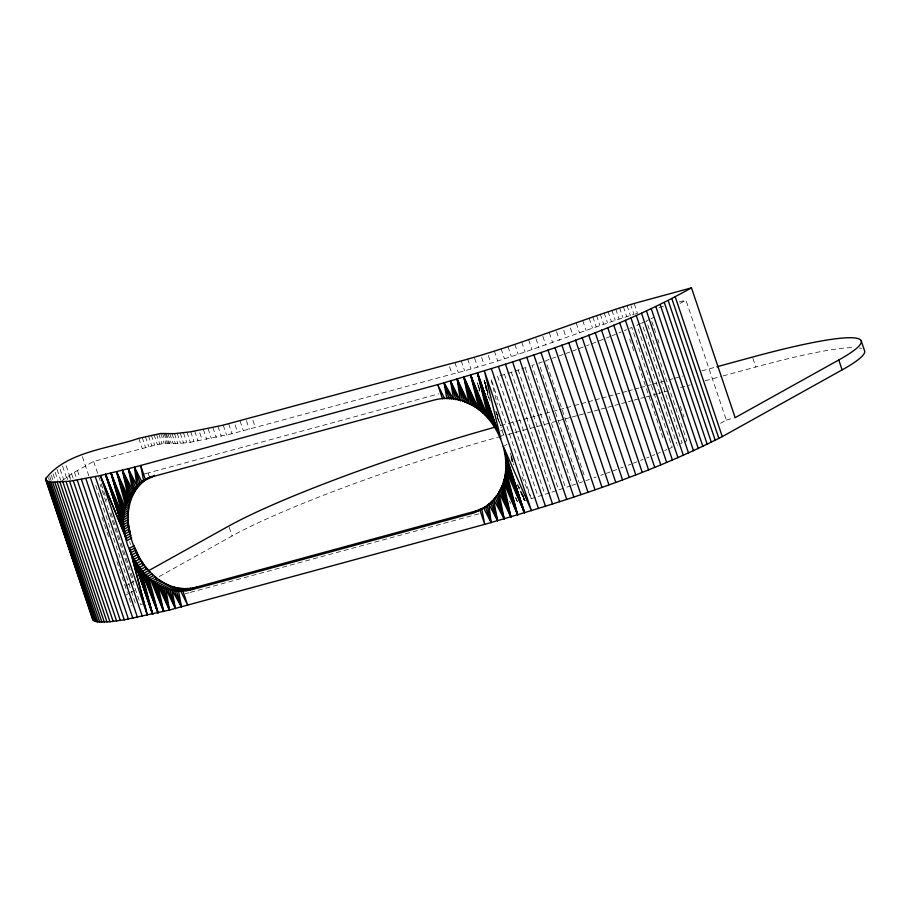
<?xml version="1.0" encoding="UTF-8"?>
<svg xmlns="http://www.w3.org/2000/svg" width="910" height="910" viewBox="0 0 910 910"><rect width="100%" height="100%" fill="white"/><g stroke="black" fill="none" stroke-linecap="round" stroke-linejoin="round"><path stroke-width="0.68" stroke-dasharray="4.55 3.41" d="M148.387 475.475L148.592 472.847L438.791 393.848M61.755 480.935L71.628 473.837L93.65 461.427L157.35 444.546L165.847 443.215L177.825 443.568L190.315 442.283L232.005 433.74L452.031 374.135C514.036 358.438 573.095 333.56 633.963 314.348L631.051 305.669M125.898 585.847L129.379 583.913M130.54 583.264L134.009 581.331L110.883 512.626M125.864 595.117L129.573 593.058M130.801 592.365L134.509 590.306M159.216 576.542L232.107 535.956A212.587 22.227 -18.6 0 1 503.856 435.594L500.944 426.915M680.157 303.405L685.947 300.175L726.305 420.079L720.515 423.309M500.489 431.022L502.855 429.702M501.205 436.038L503.571 434.718M504.527 445.763L506.904 444.444M650.9 318.796L654.074 317.272M649.785 319.319L646.441 320.889L686.8 440.793L683.296 442.397M645.281 321.423L641.778 323.027L682.125 442.931L677.256 445.115M640.56 323.573L636.909 325.211L676.801 443.773M629.731 328.339L631.836 327.429L672.194 447.345L667.986 449.153M624.408 330.614L626.581 329.693M664.755 450.518L666.939 449.597M618.902 332.923L621.143 331.991M658.135 453.294L660.376 452.361M612.089 335.733L615.547 334.323M652.436 455.637L654.745 454.693M606.231 338.088L609.78 336.666M646.589 458.003L648.955 457.048M599.03 340.954L603.865 339.043M640.594 460.38L643.006 459.425M591.636 343.832L596.585 341.91M633.223 463.258L636.932 461.814M586.597 345.766L589.111 344.799M628.207 465.192L630.721 464.225M578.919 348.666L584.049 346.733M620.563 468.093L623.122 467.126M572.424 351.089L576.326 349.633M612.771 470.993L616.673 469.537M565.827 353.501L569.785 352.056M606.185 473.416L610.132 471.96M559.161 355.912L563.165 354.468M600.85 475.338L603.512 474.372M552.427 358.312L555.794 357.118M593.9 477.818L596.152 477.022M549.037 359.507L545.647 360.701L585.096 477.909M586.006 480.605L589.396 479.411M542.235 361.884L538.834 363.067L578.726 481.617M579.181 482.971L582.593 481.788M534.261 364.626L531.975 365.411L571.878 483.961M572.333 485.314L575.757 484.143M521.68 368.857L527.402 366.946M571.184 485.701L565.463 487.623L525.115 367.72M514.81 371.121L520.531 369.244M563.176 488.386L558.592 489.91L518.234 370.006M507.951 373.35L513.661 371.496M556.306 490.661L551.722 492.151L511.374 372.247M499.977 375.898L506.813 373.726M549.447 492.89L544.874 494.358L504.527 374.454M542.61 495.085L538.06 496.53L497.713 376.626L493.641 377.889M535.353 497.372L524.558 500.716L517.437 485.269M635.135 314.03L637.466 313.381L634.122 303.462M659.011 307.512L664.402 306.044M679.213 302.018L685.947 300.175M500.523 425.675L529.279 417.849M530.644 417.474L536.126 415.984M537.491 415.608L551.187 411.877M552.563 411.513L558.035 410.012M559.411 409.648L564.883 408.158M566.259 407.782L573.107 405.917M574.472 405.541L579.954 404.051M581.319 403.676L586.791 402.186M588.167 401.81L593.639 400.32M595.015 399.945L600.486 398.455M601.863 398.091L607.334 396.601M608.71 396.225L614.182 394.735M615.558 394.36L621.029 392.87M622.406 392.494L626.512 391.38M627.877 391.004L633.36 389.514M634.725 389.139L638.831 388.024M640.208 387.649L645.679 386.159M647.056 385.783L651.162 384.668M652.527 384.293L667.587 380.187M668.964 379.823L673.07 378.697M674.435 378.333L682.659 376.092M701.826 370.87L715.522 367.139M507.962 434.468L513.445 432.978M514.81 432.603L535.353 427.017M536.729 426.642L557.261 421.046M558.638 420.682L564.109 419.191M565.485 418.816L570.957 417.326M572.333 416.951L577.804 415.46M579.181 415.085L586.029 413.22M587.394 412.844L592.876 411.354M594.241 410.979L599.724 409.489M601.089 409.125L606.572 407.623M607.937 407.259L613.408 405.769M614.785 405.394L620.256 403.903M621.632 403.528L627.104 402.038M628.48 401.663L632.587 400.548M633.952 400.173L639.434 398.682M640.799 398.307L644.906 397.192M646.282 396.817L651.753 395.327M653.13 394.951L657.236 393.837M658.601 393.461L662.707 392.346M664.084 391.971L668.19 390.856M680.521 387.501L690.098 384.885M705.17 380.789L721.596 376.308M722.972 375.944L755.835 366.992A212.587 22.227 -18.6 0 1 854.081 347.631M726.305 420.079L735.155 417.667M190.315 592.376L479.138 513.752M143.769 474.144L148.592 472.847L150.025 477.09M185.333 593.73L188.95 592.751M143.996 603.728L140.515 604.445L100.168 484.541M509.486 501.137L510.715 503.503M515.401 497.668L517.278 501.467M521.953 476.817L531.281 498.646L490.934 378.742L497.338 404.37M517.597 484.075L524.558 500.716L519.485 487.498M515.833 497.747L517.392 501.49M488.693 398.205L484.211 380.812L485.667 384.702L484.211 380.812L487.225 394.565M496.303 412.23L498.316 417.462M486.725 387.421L484.211 380.812L490.103 401.162M495.802 411.195L497.315 415.165M495.904 411.968L497.85 417.167M485.656 384.748L484.211 380.812L487.987 392.767M497.19 416.245L498.623 420.181M499.112 421.501L500.546 425.436L496.905 416.712M521.749 492.833L524.558 500.716L522.977 495.302M487.032 388.786L484.211 380.812L488.17 392.574M752.911 358.312L755.835 366.992M651.81 321.492L653.619 326.883M654.074 328.226L655.883 333.617M657.702 339.009L659.056 343.047M680.373 406.372L684.002 417.144M627.013 305.476L630.357 315.383M623.316 306.568L626.649 316.487M619.539 307.728L622.884 317.647M629.754 339.123L634.748 353.945M638.82 366.07L661.035 432.091M661.49 433.433L663.31 438.825M615.717 308.934L619.05 318.841M611.861 310.185L615.194 320.092M607.982 311.459L611.327 321.378M604.126 312.778L607.459 322.697M600.293 314.121L603.626 324.028M596.505 315.463L599.849 325.382M592.797 316.828L596.13 326.747M589.168 318.193L592.512 328.112M582.741 320.627L586.074 330.535M576.212 323.061L579.545 332.969M570.422 327.964L572.925 335.403M563.722 330.398L566.225 337.826M556.545 331.57L559.457 340.249M549.31 332.73L552.643 342.649M542.861 336.347L545.784 345.026M535.979 338.702L538.902 347.381M528.653 339.794L531.986 349.713M521.737 342.092L525.081 352.011M514.832 344.355L518.177 354.274M507.951 346.585L511.284 356.492M501.091 348.757L504.424 358.676M494.266 350.896L497.611 360.815M488.34 355.457L490.843 362.897M481.64 357.482L484.143 364.921M522.363 494.175L524.558 500.716L522.977 495.415M474.599 358.221L477.522 366.889M467.649 358.893L470.993 368.8M461.222 360.735L464.555 370.643M454.898 362.51L458.23 372.429M449.529 366.696L452.031 374.135M252.878 420.238L255.38 427.666M246.394 420.625L249.317 429.304M240.047 420.943L243.391 430.862M235.11 424.902L237.612 432.341M228.66 423.821L232.005 433.74M223.223 425.129L226.556 435.048M217.968 426.358L221.301 436.277M212.894 427.495L216.239 437.414M208.037 428.542L211.37 438.461M203.374 429.497L206.718 439.416M199.768 432.841L202.27 440.269M229.183 527.288L232.107 535.956M194.717 431.124L198.05 441.043M190.725 431.795L194.069 441.714M186.982 432.364L190.315 442.283M183.479 432.841L186.812 442.749M180.225 433.205L183.558 443.125M177.234 433.478L180.567 443.397M174.493 433.649L177.825 443.568M172.024 433.729L175.357 443.636M169.829 433.695L173.162 443.602M167.906 433.558L171.239 443.477M166.257 433.331L169.59 443.238M165.279 433.217L168.612 443.136M164.027 433.205L167.36 443.125M162.515 433.296L165.847 443.215M160.74 433.49L164.084 443.397M158.727 433.774L162.071 443.682M156.486 434.15L159.819 444.069M154.018 434.627L157.35 444.546M151.333 435.196L154.666 445.104M148.455 435.845L151.788 445.763M145.395 436.595L148.728 446.503M142.176 437.414L145.509 447.322M138.798 438.313L142.142 448.232M129.607 541.825L130.505 544.521M93.65 461.427L98.189 474.895M98.644 476.248L106.8 500.5M95.732 485.405L136.09 605.309M82.366 456.604L89.123 476.669M101.954 517.153L109.211 538.709M116.924 561.618L127.343 592.603M129.163 597.995L131.882 606.071M77.441 470.459L79.705 477.193M74.404 472.176L76.224 477.568M71.628 473.837L73.448 479.217M66.157 465.636L70.673 479.07M69.114 475.407L70.48 479.456M66.874 476.92L67.772 479.604M62.562 466.079L67.09 479.513M60.14 469.128L63.757 479.877M57.068 469.423L60.686 480.173M55.18 472.324L57.887 480.389M53.098 473.803L55.362 480.525M51.301 475.202L53.11 480.571M49.777 476.51L51.131 480.548M48.537 477.739L49.436 480.423M512.125 461.791L510.624 455.364L513.49 464.703M522.852 495.347L524.558 500.716M478.387 385.442L480.07 390.674M510.305 452.975L513.081 462.257M511.477 456.035L513.854 464.157M479.695 391.061L477.557 382.826L479.126 391.072M859.449 348.029A212.587 22.227 -18.6 0 1 861.577 348.53"/><path stroke-width="1.36" d="M481.822 509.168L484.734 524.353L479.968 510.203L486.406 506.608L476.01 510.988L196.696 587.03C142.517 602.124 100.771 504.686 150.025 477.09C93.935 501.558 135.419 604.661 192.101 589.589L471.425 513.547C538.379 491.434 497.963 382.814 433.296 400.252L153.983 476.294L143.598 480.662L140.675 465.488L437.699 384.623C524.513 359.177 612.134 332.127 691.475 287.856L735.155 417.667L838.781 359.973L842.114 369.892L722.278 436.618C646.896 474.997 565.815 501 484.734 524.353L169.431 610.03L124.26 619.846L109.951 621.758L97.871 621.905L94.959 621.257L92.706 619.551L45.5 479.047C65.725 451.69 109.928 448.471 138.798 438.313L160.74 433.49L174.493 433.649L190.725 431.795L223.223 425.129L448.687 364.216C511.921 348.359 571.924 322.47 634.122 303.462L691.475 287.856M92.627 617.924L92.706 619.551M176.415 590.92L178.838 588.087L174.242 590.647L181.465 606.902L178.588 591.079L181.01 588.361L176.415 590.92L181.465 606.902L172.081 590.26L176.676 587.701M183.183 588.508L178.588 591.079L185.356 588.554L180.771 591.125L187.699 605.218L182.933 591.068L187.517 588.508L180.771 591.125M146.396 479.229L141.812 481.777L134.441 467.16L100.339 475.555L69.581 481.265L50.846 482.163L46.899 481.049L45.5 479.047M148.194 478.319L151.64 476.408M144.679 480.423L140.094 482.983L134.441 467.16L140.675 465.488L145.441 479.638M143.041 481.709L138.445 484.268L134.441 467.16L136.875 485.633L141.471 483.073M151.049 477.204L154.484 475.293M139.981 484.518L135.374 487.077L128.344 468.764L132.655 490.183L137.262 487.623M138.582 486.031L133.975 488.602L128.344 468.764L136.875 485.633M136.034 489.262L131.415 491.832L122.395 470.288L128.264 497.065L132.905 494.483M134.896 490.956L130.278 493.527L122.395 470.288L132.655 490.183M133.85 492.697L129.22 495.279L122.395 470.288M132.041 496.303L127.4 498.885L116.616 471.733L125.318 504.618L129.982 502.024M131.279 498.145L126.626 500.727L116.616 471.733L128.264 497.065M130.596 500.045L125.933 502.638L116.616 471.733M129.459 504.06L124.784 506.665L111.009 473.098L123.362 517.619L128.071 514.992M129.004 506.153L124.329 508.758L111.009 473.098L123.476 515.344L128.173 512.728M128.64 508.303L123.953 510.92L111.009 473.098L123.669 513.115L128.367 510.499M128.06 517.289L123.35 519.917L105.571 474.372L125.66 536.183L130.403 533.544L128.81 529.62M128.151 519.599L123.43 522.238L105.571 474.372L125.091 533.886L129.834 531.247L127.787 524.513M128.321 521.93L123.589 524.57L105.571 474.372L123.362 517.619M131.757 538.015L127.013 540.654L100.339 475.555L147.363 615.285L130.323 550.391L135.067 547.752L136.557 553.223M134.282 545.545L129.55 548.195L147.363 615.285M148.592 570.695L228.774 526.048A212.587 22.227 -18.6 0 1 495.279 427.108M151.833 573.971L147.147 576.576L158.033 612.828L140.811 569.455L145.52 566.839L146.26 569.489M153.517 575.564L148.842 578.157L158.033 612.828L142.324 571.343L147.022 568.727M156.975 578.464L152.323 581.058L163.641 611.474L157.76 584.709L162.401 582.127M158.749 579.772L154.097 582.354L163.641 611.474L150.571 579.659L155.235 577.054L156.463 579.613M160.535 580.99L155.894 583.572L163.641 611.474M164.312 583.196L159.682 585.778L169.431 610.03L165.722 588.463L170.341 585.892M166.28 584.186L161.65 586.757L169.431 610.03L157.76 584.709M168.282 585.085L163.675 587.655L169.431 610.03M172.422 586.597L167.815 589.168L175.368 608.506L172.081 590.26M174.538 587.212L169.942 589.771L175.368 608.506L165.722 588.463M186.038 590.783L190.634 588.224M189.098 590.294L193.694 587.735M192.101 589.589L196.696 587.03M493.937 500.58L490.479 502.502L497.588 520.782L493.538 499.215L504.185 518.893L498.748 491.878L510.885 516.937L503.378 481.64L517.665 514.923L505.914 470.06L524.535 512.853L504.64 450.928M471.425 513.547L476.01 510.988M485.94 506.745L483.642 508.03L491.093 522.602L488.852 504.026L492.31 502.104M474.36 512.637L478.944 510.078M489.466 504.174L487.168 505.459L491.093 522.602L485.428 506.79L490.024 504.231M477.204 511.511L481.799 508.963M139.332 558.808L136.875 552.165L132.132 554.804L152.607 614.102L140.811 569.455M144.076 564.883L139.367 567.499L152.607 614.102L131.188 552.597L135.931 549.958L136.648 552.654M148.58 570.559L143.882 573.163L158.033 612.828L145.498 574.915L150.184 572.299M449.142 397.92L446.867 398.739L444.069 382.871L453.646 399.399L450.564 381.051L460.46 400.946L457.161 379.151L469.241 404.233L463.861 377.206L479.32 410.137L470.641 375.182L488.465 418.213L477.511 373.111L499.124 434.514M451.394 398.079L449.108 398.853L444.069 382.871L451.371 399.08M716.898 366.775L752.502 357.073A212.587 22.227 -18.6 0 1 838.781 359.973M488.852 504.026L497.588 520.782L492.048 500.898M444.649 398.705L437.699 384.623L442.465 398.773M503.344 446.423L531.463 510.715L484.438 370.984L500.807 438.893M494.96 497.463L504.185 518.893L497.565 493.789M477.352 408.783L463.861 377.206L471.334 405.246M128.776 528.687L129.834 531.247M462.701 401.64L457.161 379.151L467.103 403.289M100.339 475.555L126.308 538.436L131.04 535.797L129.482 531.895M499.84 489.933L510.885 516.937L502.604 483.813M506.131 467.66L524.535 512.853L505.152 453.248M458.196 400.332L450.564 381.051L455.921 399.82M486.759 416.439L470.641 375.182L481.242 411.593M506.222 465.237L524.535 512.853L505.573 455.603M504.072 479.411L517.665 514.923L505.607 472.449M475.373 407.509L463.861 377.206L473.359 406.338M506.222 462.815L524.535 512.853L505.892 457.992M139.321 558.274L137.888 554.361L133.156 556.988L152.607 614.102L137.979 565.485L142.711 562.869L143.553 565.519M484.973 414.744L470.641 375.182L483.13 413.129M140.402 560.48L138.991 556.533L134.248 559.172L152.607 614.102L136.671 563.426L141.391 560.799L142.722 564.712M506.108 460.403L524.535 512.853M141.084 561.345L140.151 558.683L135.431 561.311L152.607 614.102M490.115 420.067L477.511 373.111L498.123 432.341M500.83 487.965L510.885 516.937L501.763 485.929M127.662 523.5L129.334 528.938L124.602 531.577L105.571 474.372L123.851 526.913L128.572 524.274L127.707 521.589M504.675 477.124L517.665 514.923L505.186 474.804M491.673 421.978L477.511 373.111L497.019 430.191M496.303 495.654L504.185 518.893M105.571 474.372L124.181 529.245L128.913 526.606L127.662 522.624M861.167 340.693L864.5 350.6A212.587 22.227 -18.6 0 1 842.114 369.892M675.254 296.876L722.278 436.618M671.864 298.73L718.889 438.472M668.224 300.653L715.249 440.383M664.345 302.632L711.37 442.362M660.228 304.668L707.252 444.41M655.883 306.772L702.907 446.503M651.31 308.922L698.334 448.653M646.521 311.118L693.557 450.86M641.539 313.37L688.563 453.1M636.34 315.656L683.364 455.387M630.96 317.977L677.984 457.719M625.397 320.343L672.422 460.073M619.664 322.732L666.689 462.473M613.761 325.154L660.785 464.896M607.709 327.6L654.734 467.33M601.51 330.057L648.534 469.799M595.174 332.537L642.198 472.279M588.713 335.028L635.737 474.77M582.15 337.53L629.174 477.261M575.473 340.022L622.497 479.763M568.704 342.524L615.729 482.254M561.857 345.015L608.892 484.757M554.941 347.506L601.976 487.237M547.968 349.975L594.992 489.705M540.949 352.432L587.974 492.162M533.886 354.866L580.921 494.596M526.81 357.266L573.835 497.008M519.712 359.655L566.737 499.385M512.614 361.998L559.639 501.728M505.528 364.307L552.552 504.049M498.464 366.582L545.488 506.313M491.434 368.812L538.458 508.542M95.288 476.658L142.313 616.389M90.443 477.659L137.478 617.389M85.824 478.569L132.849 618.311M81.411 479.388L128.435 619.13M77.236 480.116L124.26 619.846M73.289 480.742L120.313 620.472M69.581 481.265L116.605 621.007M66.123 481.697L113.147 621.428M62.915 482.027L109.951 621.758M59.969 482.254L106.993 621.985M57.284 482.38L104.309 622.121M54.873 482.414L101.897 622.144M52.723 482.346L99.747 622.076M50.846 482.163L97.871 621.905M49.254 481.89L96.278 621.632M47.934 481.526L94.959 621.257M46.899 481.049L93.923 620.779M45.602 478.182L92.183 616.582M46.148 480.48L93.173 620.211M457.161 379.151L464.919 402.425M493.14 423.958L477.511 373.111L495.813 428.075M477.511 373.111L494.528 425.994M136.875 552.165L137.581 554.884"/></g></svg>
